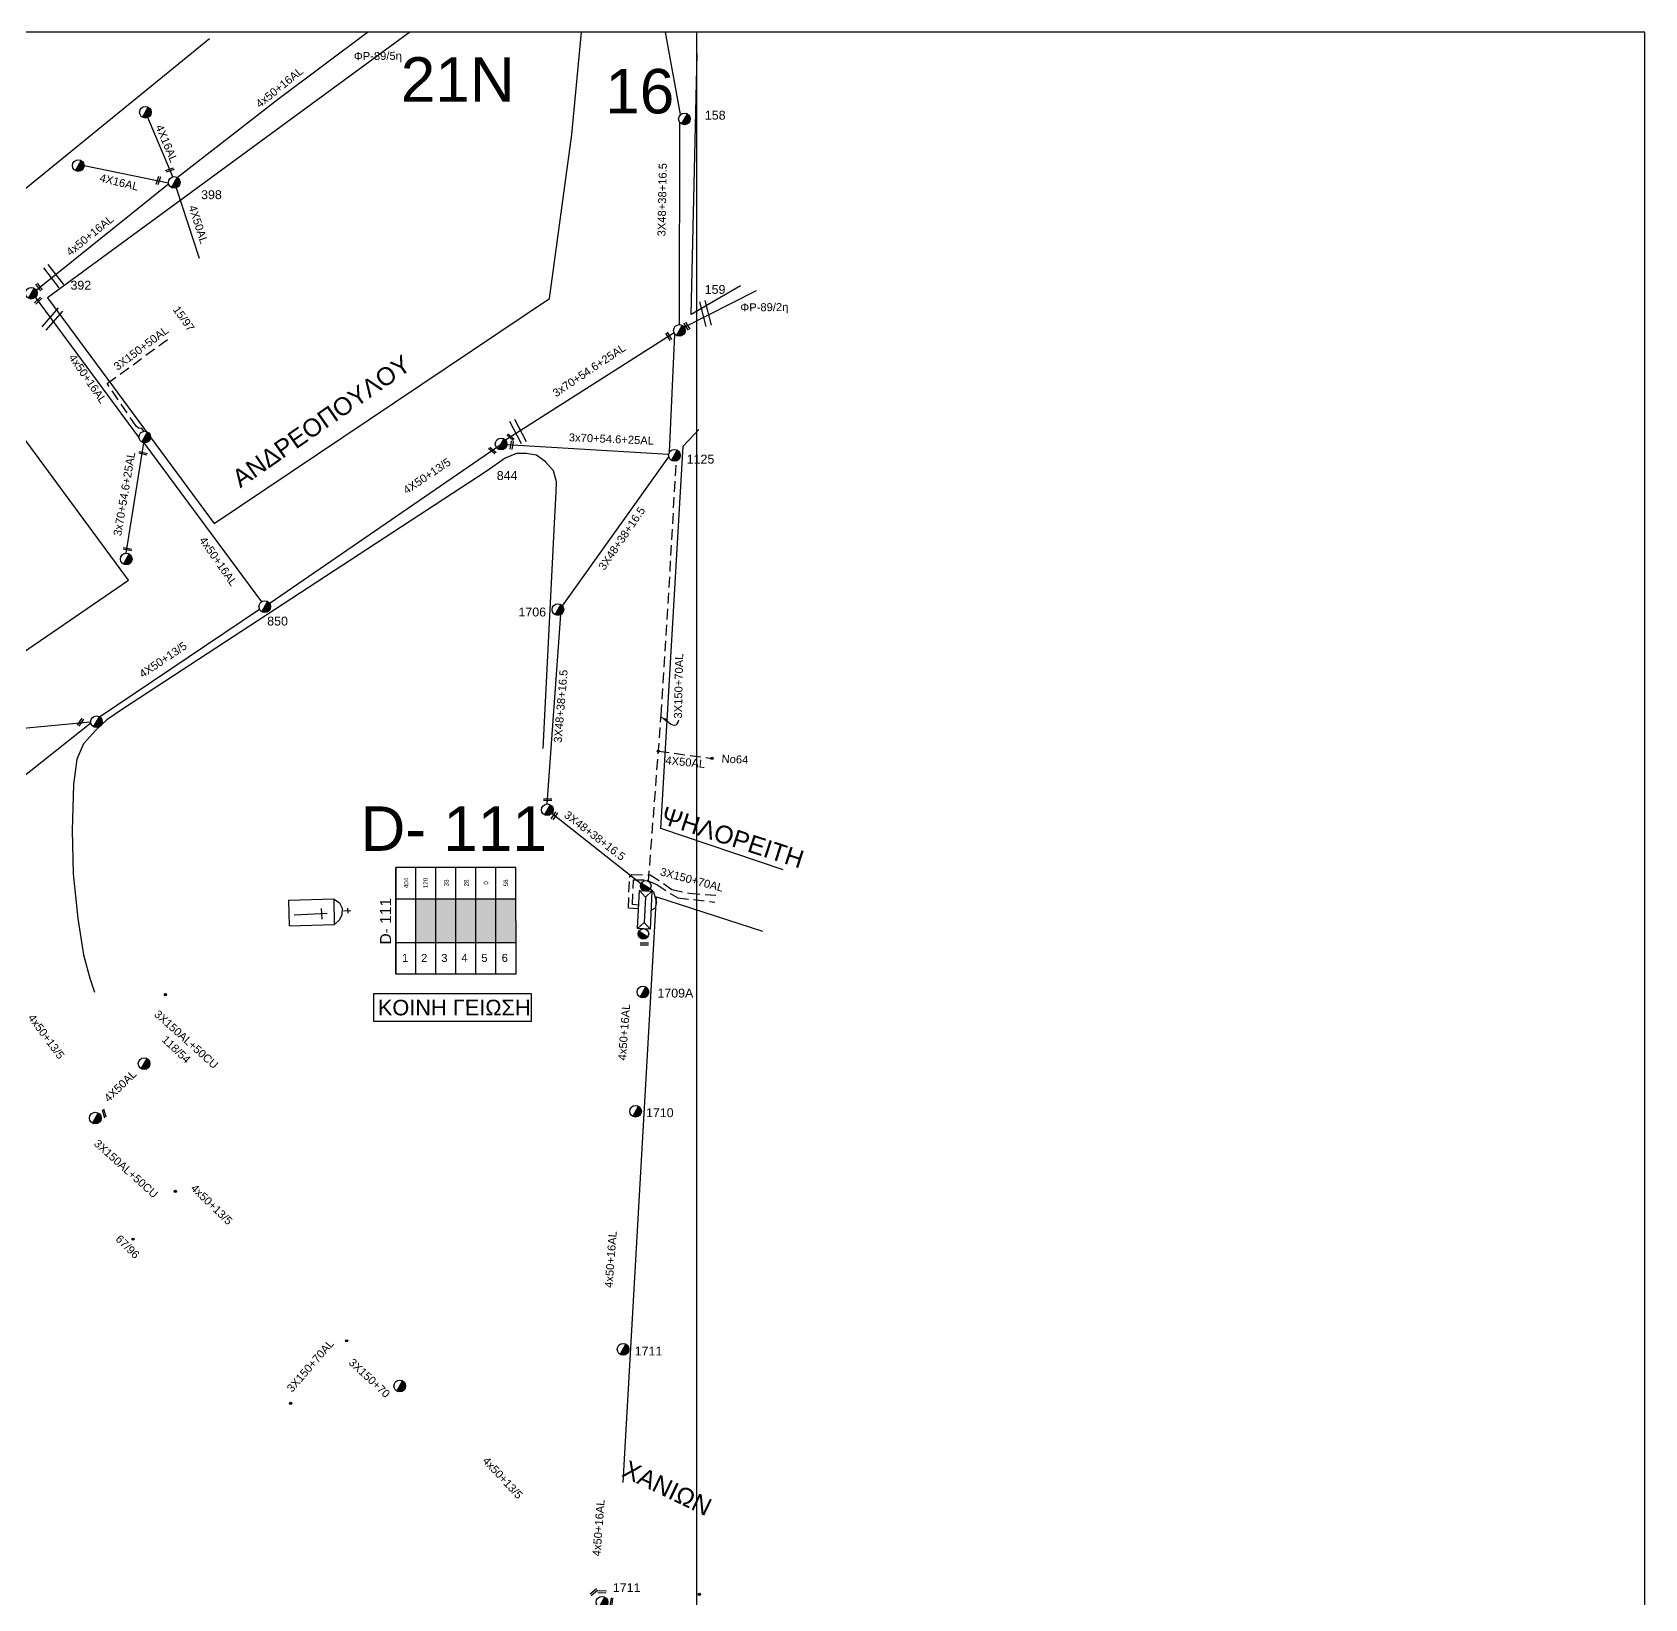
# Model space of a CAD drawing. Header units: millimetres. Extents: x 2893 to 4023, y 216 to 730.
# Drawn here: x 3830.9 to 4023.1, y 534.3 to 721.1 of the extents above; entities that cross this region are included whole.
import ezdxf
from ezdxf.enums import TextEntityAlignment as Align

# ---------------------------------------------------------------- set-up
doc = ezdxf.new("R2010")
doc.units = ezdxf.units.MM
doc.linetypes.add('DASHED', pattern=[19.05, 12.7, -6.35])
for name, color, linetype in [('Άγνωστα', 7, 'Continuous'), ('Ασφαλειοκιβώτια Χ.Τ 6 αναχωρήσεων', 7, 'Continuous'), ('Γυμνά εναέρια ΧΤ (3Φ)   4x16AL', 7, 'Continuous'), ('Γυμνά εναέρια ΧΤ (3Φ)   4x50AL', 7, 'Continuous'), ('Γυμνά εναέρια ΧΤ και ΦΟΠ (3Φ)   4x50+16AL', 7, 'Continuous'), ('Επιγραφές - Σχήματα', 7, 'Continuous'), ('Καλώδια ΧΤ   3x150+50AL', 7, 'DASHED'), ('Καλώδια ΧΤ   3x150+50AL XLPE', 7, 'DASHED'), ('Καλώδια ΧΤ   3x150+70 AL', 7, 'DASHED'), ('Καλώδια ΧΤ   3x150AL+50CU', 7, 'DASHED'), ('Καλώδια ΧΤ   3x48+38+16.5', 7, 'DASHED'), ('Μηχανική τομή', 7, 'Continuous'), ('Στύλος ΦΜ', 7, 'Continuous'), ('Στύλος ΦΜ @ 1', 7, 'Continuous'), ('Συνδέσεις', 7, 'Continuous'), ('Συνεστραμμένα ΧΤ   3x70+54.6+25 AL', 7, 'SYN_LINE'), ('Τομή', 7, 'Continuous'), ('Υποσταθμός εναέριος 2 στύλων', 7, 'Continuous'), ('Υποσταθμός πόλεως', 7, 'Continuous'), ('Υπόβαθρο ΔΕΗ', 7, 'Continuous'), ('Υπόγεια καλώδια Παροχών ΧΤ   4x50AL', 7, 'DASHED')]:
    doc.layers.add(name, color=color, linetype=linetype)
doc.styles.add('arial', font='ARIAL.TTF')
doc.styles.get("Standard").update_dxf_attribs({"font": 'ARIAL.TTF'})
doc.linetypes.add('SYN_LINE', pattern='A,0.5,-0.0001,["/\\/\\/\\/",Standard,S=0.1,R=0,X=0,Y=-0.05],-0.25', length=0.7501)

# ---------------------------------------------------------------- blocks, each defined once
blk = doc.blocks.new('ΥΠΑΡΧΩΝ ΤΣΙΜΕΝΤΕΝΙΟΣ ΣΤΥΛΟΣ')
at = {"layer": 'Στύλος ΦΜ'}
blk.add_hatch(color=7, dxfattribs=at).paths.add_polyline_path([(-1.29, -2.28, 0.574793), (2.62, 0, 0.268822), (1.3, 2.27)])
blk.add_line((-1.29, -2.28), (1.3, 2.27), dxfattribs=at)
blk.add_circle((0, 0), 2.62, dxfattribs=at)
at = {"layer": 'Στύλος ΦΜ', "flags": 4}
for tag, p in [('ΑΡΙΘΜΟΣ', (-4.68, 8.05)), ('ΤΥΠΟΣ', (-4.91, 3.03))]:
    blk.add_attdef(tag, p, '', height=4, dxfattribs=at)
blk = doc.blocks.new('_ΣΥΝΔΕΣΗ')
at = {"layer": 'Συνδέσεις', "linetype": 'SYN_LINE', "ltscale": 40}
blk.add_hatch(color=256, dxfattribs=at).paths.add_polyline_path([(-116.75, 2339.64, 1), (-117.75, 2339.64, 1)])
at = {"layer": 'Συνδέσεις'}
blk.add_circle((-117.25, 2339.64), 0.5, dxfattribs=at)
blk = doc.blocks.new('ΜΗΧΑΝΙΚΗ ΤΟΜΗ')
at = {"layer": 'Μηχανική τομή', "ltscale": 40}
for p, q in [((-1.89, 0.78), (1.89, 0.78)), ((1.89, 0), (-1.89, 0))]:
    blk.add_line(p, q, dxfattribs=at)
blk = doc.blocks.new('ΑΣΦΑΛΕΙΟΚΙΒΩΤΙΟ ΥΠΟΣΤΑΘΜΟΥ 6 ΑΝΑΧΩΡΗΣΕΩΝ')
at = {"layer": 'Ασφαλειοκιβώτια Χ.Τ 6 αναχωρήσεων', "ltscale": 40}
for p, q in [((-23.91, 27), (23.91, 27)), ((-9.83, 27), (-9.83, -27)), ((9.83, 27), (9.83, -27)), ((-23.91, 18), (23.91, 18)), ((-23.91, 9), (23.91, 9)), ((-23.91, 0), (23.91, 0)), ((-23.91, -9), (23.91, -9)), ((-23.91, -18), (23.91, -18))]:
    blk.add_line(p, q, dxfattribs=at)
at = {"layer": 'Ασφαλειοκιβώτια Χ.Τ 6 αναχωρήσεων'}
blk.add_lwpolyline([(-23.91, -27), (23.91, -27), (23.91, 27), (-23.91, 27)], close=True, dxfattribs=at)
for s, p in [('1', (-18.59, 24.27)), ('2', (-18.59, 15.7)), ('3', (-18.59, 6.63)), ('4', (-18.59, -2.39)), ('5', (-18.59, -11.4)), ('6', (-18.59, -20.54))]:
    blk.add_text(s, height=3.6, rotation=270, dxfattribs=at).set_placement(p)
at = {"layer": 'Ασφαλειοκιβώτια Χ.Τ 6 αναχωρήσεων', "ltscale": 40}
for tag, height, p in [('ΟΝΟΜΑ', 5, (-0.27, 31.68)), ('ΚΕΙΜΕΝΟ 1', 2, (16.95, 22.41)), ('ΚΕΙΜΕΝΟ 2', 2, (16.95, 13.71)), ('ΚΕΙΜΕΝΟ 3', 2, (16.95, 4.31)), ('ΚΕΙΜΕΝΟ 4', 2, (16.95, -4.67)), ('ΚΕΙΜΕΝΟ 5', 2, (16.95, -13.51)), ('ΚΕΙΜΕΝΟ 6', 2, (16.95, -22.43)), ('ΣΧ', 2, (-0.21, -29.21))]:
    blk.add_attdef(tag, text='', height=height, dxfattribs=at).set_placement(p, align=Align.MIDDLE_CENTER)
blk = doc.blocks.new('ΤΟΜΗ')
at = {"layer": 'Τομή', "ltscale": 40}
for p, q in [((-5.68, 0), (5.68, 0)), ((5.68, -2.33), (-5.68, -2.33))]:
    blk.add_line(p, q, dxfattribs=at)
blk = doc.blocks.new('ΥΠΟΣΤΑΘΜΟΣ ΕΝΑΕΡΙΟΣ ΕΠΙ 2 ΣΤΥΛΩΝ')
at = {"layer": 'Υποσταθμός εναέριος 2 στύλων', "linetype": 'Continuous'}
for points in [[(-11.97, -2.11, 0.574793), (-8.45, -0.07, 0.268822), (-9.64, 1.98)], [(9.68, -2.15, 0.574793), (13.19, -0.1, 0.268822), (12.01, 1.95)]]:
    blk.add_hatch(color=256, dxfattribs=at).paths.add_polyline_path(points)
for p, q in [((-11.97, -2.11), (-9.64, 1.98)), ((9.68, -2.15), (12.01, 1.95))]:
    blk.add_line(p, q, dxfattribs=at)
for centre in [(-10.81, -0.07), (10.84, -0.1)]:
    blk.add_circle(centre, 2.36, dxfattribs=at)
at = {"layer": 'Υποσταθμός πόλεως', "linetype": 'Continuous', "ltscale": 40}
blk.add_lwpolyline([(-8.57, 2.82), (8.57, 2.82), (8.57, -2.82), (-8.57, -2.82)], close=True, dxfattribs=at)
for points in [[(-5.75, 0), (-8.57, 2.82)], [(-8.57, -2.82), (-5.75, 0)], [(-5.75, 0), (5.75, 0)], [(5.75, 0), (8.57, 2.82)], [(8.57, -2.82), (5.75, 0)]]:
    blk.add_lwpolyline(points, dxfattribs=at)
at = {"layer": 'Υποσταθμός εναέριος 2 στύλων', "ltscale": 40, "flags": 1}
for tag, p in [('ΜΕΤΑΣΧΗΜΑΤΙΣΜΟΣ', (14.09, 2.51)), ('ΙΣΧΥΣ', (14.07, -0.28)), ('ΑΡΙΘΜΟΣ', (14.19, -3))]:
    blk.add_attdef(tag, p, '', height=1.8, dxfattribs=at)

msp = doc.modelspace()

# ---------------------------------------------------------------- hatches: boundary and pattern name
at = {"layer": 'Ασφαλειοκιβώτια Χ.Τ 6 αναχωρήσεων'}
h = msp.add_hatch(color=5, dxfattribs=at)
h.dxf.hatch_style = 1
h.paths.add_polyline_path([(3879.05, 617.8), (3876.66, 617.8), (3876.66, 612.59), (3879.05, 612.59)])
h = msp.add_hatch(color=27, dxfattribs=at)
h.dxf.hatch_style = 1
h.paths.add_polyline_path([(3881.43, 617.8), (3879.05, 617.8), (3879.05, 612.59), (3881.43, 612.59)])
h = msp.add_hatch(color=62, dxfattribs=at)
h.dxf.hatch_style = 1
h.paths.add_polyline_path([(3883.82, 617.8), (3881.43, 617.8), (3881.43, 612.59), (3883.82, 612.59)])
h = msp.add_hatch(color=1, dxfattribs=at)
h.dxf.hatch_style = 1
h.paths.add_polyline_path([(3886.2, 617.8), (3883.82, 617.8), (3883.82, 612.59), (3886.2, 612.59)])
h = msp.add_hatch(color=2, dxfattribs=at)
h.dxf.hatch_style = 1
h.paths.add_polyline_path([(3888.59, 617.8), (3886.2, 617.8), (3886.2, 612.59), (3888.59, 612.59)])

# ---------------------------------------------------------------- linework, layer by layer
at = {"layer": 'Άγνωστα', "color": 27, "linetype": 'SYN_LINE', "ltscale": 10}
msp.add_lwpolyline([(3908.64, 685.92), (3917.26, 690.3)], dxfattribs=at)
at = {"layer": 'Άγνωστα', "color": 62, "ltscale": 0.1, "const_width": 0.000000318}
msp.add_lwpolyline([(3899.06, 533.92), (3899.15, 533.92), (3910.44, 534.86)], dxfattribs=at)
at = {"layer": 'Γυμνά εναέρια ΧΤ (3Φ)   4x16AL', "color": 6, "ltscale": 0.1}
for points in [[(3847.67, 703.87), (3844.69, 710.92)], [(3837.1, 705.2), (3847.15, 703.13)]]:
    msp.add_lwpolyline(points, dxfattribs=at)
at = {"layer": 'Γυμνά εναέρια ΧΤ (3Φ)   4x16AL', "color": 62, "ltscale": 0.1}
msp.add_lwpolyline([(3817.95, 637.04), (3837.88, 638.9)], dxfattribs=at)
at = {"layer": 'Γυμνά εναέρια ΧΤ (3Φ)   4x50AL', "color": 6, "linetype": 'SYN_LINE', "ltscale": 10}
msp.add_lwpolyline([(3848.07, 702.54), (3850.82, 694.18)], dxfattribs=at)
at = {"layer": 'Γυμνά εναέρια ΧΤ (3Φ)   4x50AL', "color": 62, "ltscale": 0.1}
for points in [[(3858.64, 652.62), (3886.81, 672.01)], [(3838.92, 639.5), (3858.01, 652.33)], [(3816.42, 621.71), (3837.9, 638.77)]]:
    msp.add_lwpolyline(points, dxfattribs=at)
at = {"layer": 'Γυμνά εναέρια ΧΤ (3Φ)   4x50AL', "color": 27, "ltscale": 0.1}
msp.add_lwpolyline([(3816.25, 620.51, 0, 0, 0), (3816.25, 620.51, 0.000000318, 0.000000318, 0), (3838.44, 592.35, 0, 0, 0)], format="xyseb", dxfattribs=at)
at = {"layer": 'Γυμνά εναέρια ΧΤ (3Φ)   4x50AL', "color": 27, "const_width": 0.000000318}
msp.add_lwpolyline([(3839.03, 592.02), (3841.32, 593.31), (3842.56, 594.77), (3843.47, 595.91), (3844.15, 598.02), (3844.15, 598.02)], dxfattribs=at)
at = {"layer": 'Γυμνά εναέρια ΧΤ (3Φ)   4x50AL', "color": 27, "ltscale": 0.1, "const_width": 0.000000318}
msp.add_lwpolyline([(3898.36, 534.45), (3898.36, 534.45), (3874.86, 560.64), (3874.86, 560.64), (3874.86, 560.64), (3874.86, 560.64), (3874.86, 560.64), (3874.86, 560.64), (3839.14, 591.64), (3839.14, 591.64), (3839.14, 591.64)], dxfattribs=at)
at = {"layer": 'Γυμνά εναέρια ΧΤ και ΦΟΠ (3Φ)   4x50+16AL', "color": 6}
for points in [[(3848.19, 703.8), (3860.17, 713.09), (3870.89, 721.1)], [(3831.4, 690.36), (3847.18, 703.01)]]:
    msp.add_lwpolyline(points, dxfattribs=at)
at = {"layer": 'Γυμνά εναέρια ΧΤ και ΦΟΠ (3Φ)   4x50+16AL', "color": 62}
for points in [[(3843.63, 672.84), (3831.33, 689.53)], [(3858.27, 653.21), (3844.27, 672.15)]]:
    msp.add_lwpolyline(points, dxfattribs=at)
at = {"layer": 'Γυμνά εναέρια ΧΤ και ΦΟΠ (3Φ)   4x50+16AL', "color": 30, "const_width": 0.000000318}
for points in [[(3903.86, 612.99), (3903.72, 607.38)], [(3902.22, 592.76), (3903.37, 606.08)], [(3900.89, 564.61), (3902.19, 592.23)], [(3898.88, 534.64), (3898.88, 534.64), (3901, 563.48)]]:
    msp.add_lwpolyline(points, dxfattribs=at)
at = {"layer": 'Επιγραφές - Σχήματα'}
msp.add_lwpolyline([(2902.66, 226.25), (3910.16, 216.01), (3910.16, 721.1), (2902.66, 721.1)], close=True, dxfattribs=at)
at = {"layer": 'Επιγραφές - Σχήματα', "ltscale": 10}
msp.add_lwpolyline([(3910.06, 216.01), (4023.13, 216.9), (4023.13, 721.1), (3910.16, 721.1)], dxfattribs=at)
at = {"layer": 'Επιγραφές - Σχήματα'}
msp.add_lwpolyline([(3906.6, 639.02), (3906.81, 638.79), (3907.04, 638.63), (3907.26, 638.53), (3907.47, 638.51), (3907.66, 638.55), (3907.81, 638.67), (3907.92, 638.86), (3907.98, 639.12)], dxfattribs=at)
at = {"layer": 'Επιγραφές - Σχήματα', "color": 190, "ltscale": 0.1}
msp.add_lwpolyline([(3871.61, 603.19), (3890.43, 603.21), (3890.43, 606.48), (3871.61, 606.47)], close=True, dxfattribs=at)
at = {"layer": 'Επιγραφές - Σχήματα'}
msp.add_solid([(3906.51, 638.87), (3905.69, 639.57), (3906.69, 639.17)], dxfattribs=at)
at = {"layer": 'Καλώδια ΧΤ   3x150+50AL', "color": 62, "ltscale": 0.1}
msp.add_lwpolyline([(3844.21, 673.53), (3843.98, 673.86), (3843.57, 673.9), (3843.32, 674.14), (3839.86, 679.21), (3847.24, 684.62)], dxfattribs=at)
at = {"layer": 'Καλώδια ΧΤ   3x150+50AL XLPE', "color": 30, "const_width": 0.000000318}
msp.add_lwpolyline([(3903.26, 613.88), (3902.84, 614.17), (3902.69, 614.72), (3902.76, 615.19), (3903.14, 615.34)], dxfattribs=at)
at = {"layer": 'Καλώδια ΧΤ   3x150+70 AL', "color": 62, "ltscale": 0.1}
msp.add_lwpolyline([(3904.38, 619.87), (3905.89, 639.69), (3907.06, 658.7), (3907.69, 670)], dxfattribs=at)
at = {"layer": 'Καλώδια ΧΤ   3x150+70 AL', "color": 1, "ltscale": 0.1}
msp.add_lwpolyline([(3903.2, 616.59), (3901.98, 616.68), (3902.12, 620.33), (3902.25, 620.53), (3902.4, 620.67), (3904.58, 620.66), (3907.18, 618.92), (3909.22, 618.45), (3912.43, 618.22)], dxfattribs=at)
at = {"layer": 'Καλώδια ΧΤ   3x150+70 AL', "color": 2, "ltscale": 0.1}
msp.add_lwpolyline([(3903.22, 617.04), (3902.48, 617.11), (3902.59, 620.07), (3904.19, 620.03), (3905.39, 619.49), (3907.04, 618.38), (3907.87, 617.91), (3912.29, 617.4)], dxfattribs=at)
at = {"layer": 'Καλώδια ΧΤ   3x150+70 AL', "color": 173, "ltscale": 0.1}
msp.add_lwpolyline([(3904.68, 616.44), (3905.2, 616.7), (3905.39, 617.36), (3904.99, 618.61), (3904.59, 619)], dxfattribs=at)
at = {"layer": 'Καλώδια ΧΤ   3x150+70 AL', "color": 27, "ltscale": 0.1, "const_width": 0.000000318}
msp.add_lwpolyline([(3874.29, 560.24), (3868.41, 565.09), (3861.72, 557.63)], dxfattribs=at)
at = {"layer": 'Καλώδια ΧΤ   3x150AL+50CU', "color": 27, "ltscale": 0.1, "const_width": 0.000000318}
for points in [[(3844, 598.59), (3844, 598.67), (3841.16, 601.17), (3846.81, 606.38)], [(3838.83, 591.08), (3847.99, 582.92)], [(3847.99, 582.92), (3847.99, 582.92), (3842.93, 577.21)]]:
    msp.add_lwpolyline(points, dxfattribs=at)
at = {"layer": 'Καλώδια ΧΤ   3x48+38+16.5', "color": 5, "linetype": 'Continuous', "ltscale": 0.1}
for points in [[(3908.21, 711.28), (3906.39, 721.1)], [(3908.06, 686.24), (3908.13, 710.32)], [(3906.88, 671.03), (3907.52, 685.11)], [(3894.11, 652.71), (3906.8, 670.49)], [(3892.32, 629.1), (3893.94, 651.67)], [(3903.48, 619.56), (3892.86, 627.97)]]:
    msp.add_lwpolyline(points, dxfattribs=at)
at = {"layer": 'Συνεστραμμένα ΧΤ   3x70+54.6+25 AL', "color": 5, "ltscale": 10}
msp.add_lwpolyline([(3907.43, 685.25), (3887.32, 672.48)], dxfattribs=at)
at = {"layer": 'Συνεστραμμένα ΧΤ   3x70+54.6+25 AL', "color": 62, "ltscale": 10}
for points in [[(3842.13, 658.99), (3844.22, 672.16)], [(3906.78, 670.74), (3887.49, 671.9)]]:
    msp.add_lwpolyline(points, dxfattribs=at)
at = {"layer": 'Υπόβαθρο ΔΕΗ', "ltscale": 0.1}
for points in [[(3875.92, 721.1), (3832.73, 689.43), (3852.61, 662.54), (3892.56, 689.37), (3895.26, 708.9), (3896.39, 721.1)], [(3810.45, 720.55), (3826.47, 699.53), (3852.05, 720.34)], [(3915.36, 690.88), (3909.48, 687.46), (3910.17, 718.52)], [(3781.15, 653.14), (3790.53, 638.71), (3812.4, 635.23), (3842.39, 655.77), (3822.71, 682.45), (3781.15, 653.14)], [(3920.45, 621.23), (3905.85, 626.19), (3908.51, 671.74), (3910.39, 673.75)], [(3891.82, 635.7), (3891.82, 635.7), (3893.23, 663.31), (3893.37, 666.25), (3893.41, 667.49), (3893.05, 668.82), (3892.11, 669.89), (3891.04, 670.66), (3889.81, 670.87), (3888.63, 670.86), (3887.28, 670.32), (3885.02, 668.75), (3841.67, 640.39), (3839.81, 639.11), (3838.49, 637.91), (3837.05, 636.27), (3836.24, 634.42), (3835.84, 631.41), (3835.69, 625.94), (3835.79, 620.78), (3836.37, 615.43), (3837.04, 611.12), (3837.77, 608.33), (3838.34, 606.68)], [(3861.53, 614.55), (3866.95, 614.73), (3866.93, 617.74), (3861.48, 617.6), (3861.53, 614.55)], [(3866.93, 617.74), (3867.54, 617.32), (3867.86, 616.69), (3867.84, 615.88), (3867.53, 615.29), (3866.95, 614.73)], [(3901.35, 548.21), (3905.33, 618.02), (3905.33, 618.02), (3917.95, 613.92)], [(3862.13, 615.9), (3866.07, 616.08)], [(3865.38, 616.63), (3865.46, 615.36)], [(3868.04, 616.35), (3868.9, 616.39)], [(3868.5, 616.68), (3868.54, 616.06)]]:
    msp.add_lwpolyline(points, dxfattribs=at)
at = {"layer": 'Υπόβαθρο ΔΕΗ', "ltscale": 0.1, "const_width": 0.000000318}
for points in [[(3891.82, 635.7), (3888.01, 567.53, -0.743642), (3880.92, 565.79), (3840.05, 603.72), (3838.84, 605.86), (3838.34, 606.68)], [(3867.1, 413.46), (3795.24, 594.43, -0.589073), (3801.73, 602.44), (3824.43, 599.22), (3829.33, 597.81), (3833.41, 595.44), (3837.29, 591.61), (3867.08, 565.41), (3879.33, 554.05), (3881.91, 550.67), (3884.01, 545.76), (3885.3, 538.26), (3879.82, 413.35)]]:
    msp.add_lwpolyline(points, format="xyb", dxfattribs=at)
msp.add_lwpolyline([(3910.57, 543.53), (3901.35, 548.21)], dxfattribs=at)
at = {"layer": 'Υπόγεια καλώδια Παροχών ΧΤ   4x50AL', "color": 173, "ltscale": 0.1}
msp.add_lwpolyline([(3905.57, 635.39), (3911.94, 634.53)], dxfattribs=at)

# ---------------------------------------------------------------- block references
at = {"color": 62, "xscale": 0.2649871955223772, "yscale": 0.2649871955223772, "zscale": 0.2649871955223772}
for p in [(3877.87, -13.6), (3879.06, -37.05), (3874, -42.76), (3899.48, -54.88), (3892.79, -62.34), (3941.51, -85.11)]:
    msp.add_blockref('_ΣΥΝΔΕΣΗ', p, dxfattribs=at)
at = {"layer": 'Ασφαλειοκιβώτια Χ.Τ 6 αναχωρήσεων', "xscale": 0.2649871955224138, "yscale": 0.2649871955224138, "zscale": 0.2649871955224138, "rotation": 90.01789227859649}
msp.add_blockref('ΑΣΦΑΛΕΙΟΚΙΒΩΤΙΟ ΥΠΟΣΤΑΘΜΟΥ 6 ΑΝΑΧΩΡΗΣΕΩΝ', (3881.43, 615.19), dxfattribs=at).add_auto_attribs({'ΟΝΟΜΑ': 'D- 111', 'ΚΕΙΜΕΝΟ 2': '120', 'ΚΕΙΜΕΝΟ 1': '404', 'ΚΕΙΜΕΝΟ 3': '33', 'ΚΕΙΜΕΝΟ 4': '28', 'ΚΕΙΜΕΝΟ 5': '0', 'ΚΕΙΜΕΝΟ 6': '58'})
at = {"layer": 'Μηχανική τομή'}
for p, xscale, yscale, zscale, rotation in [((3845.84, 703.46), 0.2649871955223994, 0.2649871955223994, 0.2649871955223994, 251.640984105199), ((3847.28, 704.76), 0.2649871955223579, 0.2649871955223579, 0.2649871955223579, 198.4050176093595), ((3831.65, 690.66), 0.2649871955223005, 0.2649871955223005, 0.2649871955223005, 306.4879905104488), ((3831.55, 689.18), 0.2649871955223648, 0.2649871955223648, 0.2649871955223648, 224.0442859686668), ((3908.87, 686.01), 0.2649871955223673, 0.2649871955223673, 0.2649871955223673, 301.9451495625123), ((3906.7, 684.79), 0.2649871955223673, 0.2649871955223673, 0.2649871955223673, 301.9451495625123), ((3887.87, 672.76), 0.2649871955223029, 0.2649871955223029, 0.2649871955223029, 319.652061049947), ((3844.11, 670.79), 0.26498719552225, 0.26498719552225, 0.26498719552225, 347.5492578224507), ((3885.7, 671.16), 0.2649871955223029, 0.2649871955223029, 0.2649871955223029, 319.652061049947), ((3887.96, 671.89), 0.2649871955223016, 0.2649871955223016, 0.2649871955223016, 260.7642283943696), ((3842.27, 659.37), 0.2649871955222816, 0.2649871955222816, 0.2649871955222816, 348.8237920826325), ((3836.59, 638.91), 0.2649871955223663, 0.2649871955223663, 0.2649871955223663, 236.7207410716184), ((3892.37, 629.52), 0.2649871955224188, 0.2649871955224188, 0.2649871955224188, 0.3769795943013162), ((3893.07, 627.74), 0.2649871955223663, 0.2649871955223663, 0.2649871955223663, 236.7207410716184), ((3903.89, 612.51), -0.2649871955223288, 0.2649871955223633, 0.2649871955223769, 178.6084732946516), ((3839.4, 592.17), -0.2649871955224305, 0.2649871955223772, 0.2649871955223769, 287.8706297512152), ((3897.79, 535.21), -0.2649871955224061, 0.2649871955223772, 0.2649871955223769, 221.3434462951546), ((3898.86, 535.28), -0.2649871955224218, 0.2649871955223772, 0.2649871955223769, 178.0129936962748), ((3899.85, 533.96), -0.2649871955223532, 0.2649871955223772, 0.2649871955223769, 262.6868925903068)]:
    msp.add_blockref('ΜΗΧΑΝΙΚΗ ΤΟΜΗ', p, dxfattribs=dict(at, xscale=xscale, yscale=yscale, zscale=zscale, rotation=rotation))
at = {"layer": 'Στύλος ΦΜ @ 1', "ltscale": 40, "xscale": 0.2649871955223772, "yscale": 0.2649871955223772, "zscale": 0.2649871955223772}
for p in [(3844.41, 711.56), (3836.41, 705.2), (3844.33, 672.84), (3842.13, 658.3), (3838.58, 638.9), (3892.32, 628.4), (3844.26, 598.14), (3838.44, 591.65), (3874.73, 559.71)]:
    msp.add_blockref('ΥΠΑΡΧΩΝ ΤΣΙΜΕΝΤΕΝΙΟΣ ΣΤΥΛΟΣ', p, dxfattribs=at)
at = {"layer": 'Στύλος ΦΜ @ 1', "ltscale": 40}
ref = msp.add_blockref('ΥΠΑΡΧΩΝ ΤΣΙΜΕΝΤΕΝΙΟΣ ΣΤΥΛΟΣ', (3908.67, 710.76), dxfattribs=dict(at, xscale=0.2649871955223772, yscale=0.2649871955223772, zscale=0.2649871955223772))
ref.add_attrib('ΤΥΠΟΣ', '158', (3911.1, 710.68), dxfattribs={"layer": 'Στύλος ΦΜ', "height": 1.06, "flags": 4})
ref = msp.add_blockref('ΥΠΑΡΧΩΝ ΤΣΙΜΕΝΤΕΝΙΟΣ ΣΤΥΛΟΣ', (3847.85, 703.19), dxfattribs=dict(at, xscale=0.2649871955223772, yscale=0.2649871955223772, zscale=0.2649871955223772))
ref.add_attrib('ΤΥΠΟΣ', '398', (3851.05, 701.2), dxfattribs={"layer": 'Στύλος ΦΜ', "height": 1.06, "flags": 4})
ref = msp.add_blockref('ΥΠΑΡΧΩΝ ΤΣΙΜΕΝΤΕΝΙΟΣ ΣΤΥΛΟΣ', (3830.81, 689.99), dxfattribs=dict(at, xscale=0.2649871955223772, yscale=0.2649871955223772, zscale=0.2649871955223772))
ref.add_attrib('ΤΥΠΟΣ', '392', (3835.48, 690.41), dxfattribs={"layer": 'Στύλος ΦΜ', "height": 1.06, "flags": 4})
ref = msp.add_blockref('ΥΠΑΡΧΩΝ ΤΣΙΜΕΝΤΕΝΙΟΣ ΣΤΥΛΟΣ', (3908.06, 685.55), dxfattribs=dict(at, xscale=0.2649871955223772, yscale=0.2649871955223772, zscale=0.2649871955223772))
ref.add_attrib('ΤΥΠΟΣ', '159', (3911.08, 689.91), dxfattribs={"layer": 'Στύλος ΦΜ', "height": 1.06, "flags": 4})
ref = msp.add_blockref('ΥΠΑΡΧΩΝ ΤΣΙΜΕΝΤΕΝΙΟΣ ΣΤΥΛΟΣ', (3886.81, 672.01), dxfattribs=dict(at, xscale=0.2649871955223772, yscale=0.2649871955223772, zscale=0.2649871955223772))
ref.add_attrib('ΤΥΠΟΣ', '844', (3886.29, 667.72), dxfattribs={"layer": 'Στύλος ΦΜ', "height": 1.06, "flags": 4})
ref = msp.add_blockref('ΥΠΑΡΧΩΝ ΤΣΙΜΕΝΤΕΝΙΟΣ ΣΤΥΛΟΣ', (3907.47, 670.66), dxfattribs=dict(at, xscale=0.2649871955223772, yscale=0.2649871955223772, zscale=0.2649871955223772))
ref.add_attrib('ΤΥΠΟΣ', '1125', (3908.93, 669.68), dxfattribs={"layer": 'Στύλος ΦΜ', "height": 1.06, "flags": 4})
ref = msp.add_blockref('ΥΠΑΡΧΩΝ ΤΣΙΜΕΝΤΕΝΙΟΣ ΣΤΥΛΟΣ', (3858.64, 652.62), dxfattribs=dict(at, xscale=0.2649871955223772, yscale=0.2649871955223772, zscale=0.2649871955223772))
ref.add_attrib('ΤΥΠΟΣ', '850', (3858.93, 650.37), dxfattribs={"layer": 'Στύλος ΦΜ', "height": 1.06, "flags": 4})
ref = msp.add_blockref('ΥΠΑΡΧΩΝ ΤΣΙΜΕΝΤΕΝΙΟΣ ΣΤΥΛΟΣ', (3893.58, 652.27), dxfattribs=dict(at, xscale=0.2649871955223772, yscale=0.2649871955223772, zscale=0.2649871955223772))
ref.add_attrib('ΤΥΠΟΣ', '1706', (3888.88, 651.45), dxfattribs={"layer": 'Στύλος ΦΜ', "height": 1.06, "flags": 4})
ref = msp.add_blockref('ΥΠΑΡΧΩΝ ΤΣΙΜΕΝΤΕΝΙΟΣ ΣΤΥΛΟΣ', (3903.72, 606.68), dxfattribs=dict(at, xscale=0.2649871955223772, yscale=0.2649871955223772, zscale=0.2649871955223772))
ref.add_attrib('ΤΥΠΟΣ', '1709A', (3905.44, 606.02), dxfattribs={"layer": 'Στύλος ΦΜ', "height": 1.06, "flags": 4})
ref = msp.add_blockref('ΥΠΑΡΧΩΝ ΤΣΙΜΕΝΤΕΝΙΟΣ ΣΤΥΛΟΣ', (3902.84, 592.46), dxfattribs=dict(at, xscale=0.2649871955223772, yscale=0.2649871955223772, zscale=0.2649871955223772))
ref.add_attrib('ΤΥΠΟΣ', '1710', (3904.08, 591.76), dxfattribs={"layer": 'Στύλος ΦΜ', "height": 1.06, "flags": 4})
ref = msp.add_blockref('ΥΠΑΡΧΩΝ ΤΣΙΜΕΝΤΕΝΙΟΣ ΣΤΥΛΟΣ', (3901.35, 564.08), dxfattribs=dict(at, xscale=0.2649871955223772, yscale=0.2649871955223772, zscale=0.2649871955223772))
ref.add_attrib('ΤΥΠΟΣ', '1711', (3902.73, 563.35), dxfattribs={"layer": 'Στύλος ΦΜ', "height": 1.06, "flags": 4})
ref = msp.add_blockref('ΥΠΑΡΧΩΝ ΤΣΙΜΕΝΤΕΝΙΟΣ ΣΤΥΛΟΣ', (3898.84, 533.94), dxfattribs=dict(at, xscale=0.2649871955223772, yscale=0.2649871955223772, zscale=0.2649871955223772))
ref.add_attrib('ΤΥΠΟΣ', '1711', (3900.13, 535.14), dxfattribs={"layer": 'Στύλος ΦΜ', "height": 1.06, "flags": 4})
at = {"layer": 'Συνδέσεις', "xscale": 0.2649871955223772, "yscale": 0.2649871955223772, "zscale": 0.2649871955223772}
for p in [(3936.63, 15.42), (3943.01, 14.56)]:
    msp.add_blockref('_ΣΥΝΔΕΣΗ', p, dxfattribs=at)
at = {"layer": 'Τομή'}
for p, xscale, yscale, zscale, rotation in [((3833.71, 692.21), 0.2649871955223968, 0.2649871955223968, 0.2649871955223968, 308.0033961275275), ((3833.54, 686.72), 0.2649871955223534, 0.2649871955223534, 0.2649871955223534, 229.1636543560699), ((3911.48, 687.64), 0.2649871955224185, 0.2649871955224185, 0.2649871955224185, 284.2176222747996), ((3889.1, 673.65), 0.2649871955223753, 0.2649871955223753, 0.2649871955223753, 297.783623724322)]:
    msp.add_blockref('ΤΟΜΗ', p, dxfattribs=dict(at, xscale=xscale, yscale=yscale, zscale=zscale, rotation=rotation))
at = {"layer": 'Υποσταθμός εναέριος 2 στύλων', "xscale": 0.2649871955224928, "yscale": 0.2649871955224928, "zscale": 0.2649871955224928, "rotation": 267.2522292953158}
msp.add_blockref('ΥΠΟΣΤΑΘΜΟΣ ΕΝΑΕΡΙΟΣ ΕΠΙ 2 ΣΤΥΛΩΝ', (3903.94, 616.48), dxfattribs=at)

# ---------------------------------------------------------------- texts
at = {"layer": 'Γυμνά εναέρια ΧΤ (3Φ)   4x16AL', "char_height": 0.954, "width": 89.2327, "attachment_point": 1, "style": 'arial'}
for insert, rotation in [((3846.47, 710.21), 292.8775), ((3839.1, 704.25), 346.2155)]:
    msp.add_mtext('4X16AL', dxfattribs=dict(at, insert=insert, rotation=rotation))
at = {"layer": 'Γυμνά εναέρια ΧΤ (3Φ)   4x50AL', "char_height": 0.954, "width": 89.2327, "attachment_point": 1, "style": 'arial'}
for s, insert, rotation in [('4X50AL', (3850.46, 700.59), 287.7181), ('4X50+13/5', (3875.01, 666.78), 34.0202), ('4X50+13/5', (3843.56, 644.87), 34.0202), ('4x50+13/5', (3831.12, 604.17), 306.5744), ('4X50AL', (3839.38, 594.17), 44.2239), ('4x50+13/5', (3850.4, 583.87), 315.9496), ('4x50+13/5', (3885.22, 551.38), 312.9827)]:
    msp.add_mtext(s, dxfattribs=dict(at, insert=insert, rotation=rotation))
at = {"layer": 'Γυμνά εναέρια ΧΤ και ΦΟΠ (3Φ)   4x50+16AL', "char_height": 0.954, "width": 89.2327, "attachment_point": 1, "style": 'arial'}
for insert, rotation in [((3857.45, 712.76), 39.1126), ((3834.85, 695.11), 39.1126), ((3836.01, 682.85), 304.7567), ((3851.56, 661.09), 304.7567), ((3900.74, 598.57), 85.7216), ((3899.14, 571.45), 85.7216), ((3897.7, 539.45), 85.7216)]:
    msp.add_mtext('4x50+16AL', dxfattribs=dict(at, insert=insert, rotation=rotation))
at = {"layer": 'Επιγραφές - Σχήματα', "ltscale": 40, "char_height": 0.954, "width": 49.8418, "attachment_point": 1, "rotation": 0.5159, "style": 'arial'}
for s, insert in [('ΦΡ-89/5η', (3869.25, 718.72)), ('ΦΡ-89/2η', (3915.32, 688.77))]:
    msp.add_mtext(s, dxfattribs=dict(at, insert=insert))
at = {"layer": 'Επιγραφές - Σχήματα', "char_height": 5.3, "width": 1.3109, "attachment_point": 1}
for s, insert in [('21N', (3874.85, 718.12)), ('16', (3899.22, 716.72))]:
    msp.add_mtext(s, dxfattribs=dict(at, insert=insert))
at = {"layer": 'Επιγραφές - Σχήματα', "attachment_point": 1, "style": 'arial'}
for s, insert, char_height, width, rotation in [('15/97', (3848.41, 688.59), 0.954, 89.2327, 305.4308), ('ΑΝΔΡΕΟΠΟΥΛΟΥ', (3854.51, 668.46), 2.1199, 45.1012, 34.8427), ('No64', (3913.12, 634.99), 0.954, 89.2327, 357.1291), ('ΨΗΛΟΡΕΙΤΗ', (3906.35, 628.84), 2.12, 45.1012, 342.0322), ('118/54', (3846.95, 601.59), 0.954, 89.2327, 316.3106), ('67/96', (3841.45, 577.83), 0.954, 89.2327, 315.1378), ('ΧΑΝΙΩΝ', (3901.99, 550.93), 2.12, 45.1012, 334.4086)]:
    msp.add_mtext(s, dxfattribs=dict(at, insert=insert, char_height=char_height, width=width, rotation=rotation))
at = {"layer": 'Επιγραφές - Σχήματα', "linetype": 'Continuous', "insert": (3870.05, 628.81), "char_height": 5.3, "width": 21.3062, "attachment_point": 1}
msp.add_mtext('D- 111', dxfattribs=at)
at = {"layer": 'Επιγραφές - Σχήματα', "color": 190, "insert": (3872.12, 605.75), "char_height": 1.8549, "width": 18.6186, "attachment_point": 1, "rotation": 0.0431}
msp.add_mtext('KOINH ΓΕΙΩΣΗ', dxfattribs=at)
at = {"layer": 'Καλώδια ΧΤ   3x150+50AL', "insert": (3840.51, 681.49), "char_height": 0.954, "width": 89.2327, "attachment_point": 1, "rotation": 36.8391, "style": 'arial'}
msp.add_mtext('3X150+50AL', dxfattribs=at)
at = {"layer": 'Καλώδια ΧΤ   3x150+70 AL', "char_height": 0.954, "width": 89.2327, "attachment_point": 1, "style": 'arial'}
for s, insert, rotation in [('3X150+70AL', (3907.4, 639.29), 88.7798), ('3X150+70AL', (3905.94, 621.52), 345.1704), ('3X150+70AL', (3861.17, 559.51), 49.0218), ('3X150+70', (3869.21, 563.1), 316.8729)]:
    msp.add_mtext(s, dxfattribs=dict(at, insert=insert, rotation=rotation))
at = {"layer": 'Καλώδια ΧΤ   3x150AL+50CU', "char_height": 0.954, "width": 89.2327, "attachment_point": 1, "rotation": 318.0906, "style": 'arial'}
for insert in [(3846, 604.62), (3838.83, 589.2)]:
    msp.add_mtext('3X150AL+50CU', dxfattribs=dict(at, insert=insert))
at = {"layer": 'Καλώδια ΧΤ   3x48+38+16.5', "char_height": 0.954, "width": 89.2327, "attachment_point": 1, "style": 'arial'}
for insert, rotation in [((3905.44, 696.77), 88.8754), ((3898.33, 657.42), 55.6504), ((3893.07, 636.43), 85.2274), ((3894.81, 628.37), 322.3992)]:
    msp.add_mtext('3X48+38+16.5', dxfattribs=dict(at, insert=insert, rotation=rotation))
at = {"layer": 'Συνεστραμμένα ΧΤ   3x70+54.6+25 AL', "char_height": 0.954, "width": 89.2327, "attachment_point": 1, "style": 'arial'}
for insert, rotation in [((3892.83, 678.36), 34.0202), ((3894.91, 673.29), 357.6682), ((3840.58, 661.14), 80.4174)]:
    msp.add_mtext('3x70+54.6+25AL', dxfattribs=dict(at, insert=insert, rotation=rotation))
at = {"layer": 'Υπόγεια καλώδια Παροχών ΧΤ   4x50AL', "insert": (3906.46, 634.8), "char_height": 0.954, "width": 89.2327, "attachment_point": 1, "rotation": 354.3214, "style": 'arial'}
msp.add_mtext('4X50AL', dxfattribs=at)

doc.saveas('drawing.dxf')
